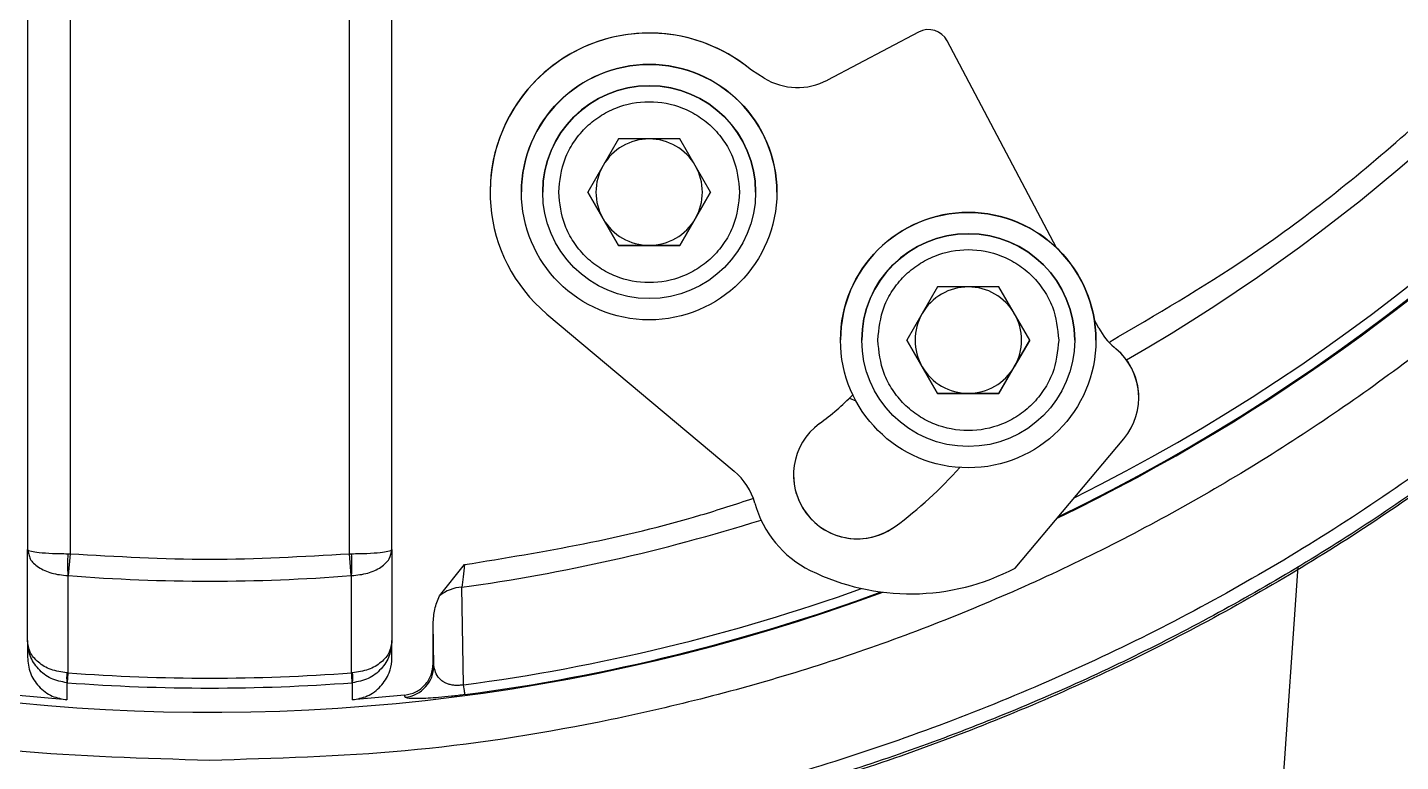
# Model space of a CAD drawing. Header units: millimetres. Extents: x 2371 to 4515, y 843 to 2359.
# Drawn here: x 3013.6 to 3078.1, y 1971.4 to 2005.9 of the extents above; entities that cross this region are included whole.
import ezdxf

# ---------------------------------------------------------------- set-up
doc = ezdxf.new("R2010")
doc.units = ezdxf.units.MM

msp = doc.modelspace()

# ---------------------------------------------------------------- linework, layer by layer
at = {"color": 7, "linetype": 'Continuous', "lineweight": 25}
for p, q in [((3013.576, 2028.937), (3013.576, 1981.36)), ((3015.576, 2028.937), (3015.576, 1981.16)), ((3028.697, 1981.16), (3028.697, 2028.937)), ((3030.697, 1981.36), (3030.697, 2028.937)), ((3055.432, 2005.671), (3051.152, 2003.412)), ((3055.432, 2005.671), (3051.152, 2003.412)), ((3055.432, 2005.671), (3055.432, 2005.671)), ((3061.91, 1995.538), (3056.783, 2005.253)), ((3056.783, 2005.253), (3056.783, 2005.253)), ((3061.91, 1995.538), (3056.783, 2005.253)), ((3048.187, 2003.506), (3047.586, 2003.873)), ((3047.586, 2003.873), (3047.586, 2003.873)), ((3048.187, 2003.506), (3047.586, 2003.873)), ((3048.187, 2003.506), (3048.187, 2003.506)), ((3051.152, 2003.412), (3051.152, 2003.412)), ((3041.338, 2000.648), (3039.895, 1998.148)), ((3044.225, 2000.648), (3041.338, 2000.648)), ((3045.668, 1998.148), (3044.225, 2000.648)), ((3035.308, 1998.156), (3035.308, 1998.156)), ((3036.782, 1998.154), (3036.782, 1998.154)), ((3037.782, 1998.153), (3037.782, 1998.153)), ((3039.895, 1998.148), (3041.338, 1995.648)), ((3040.617, 1996.898), (3039.895, 1998.148)), ((3044.225, 1995.648), (3045.668, 1998.148)), ((3045.668, 1998.148), (3044.947, 1996.898)), ((3047.782, 1998.142), (3047.782, 1998.142)), ((3048.782, 1998.141), (3048.782, 1998.141)), ((3041.338, 1995.648), (3040.617, 1996.898)), ((3044.947, 1996.898), (3044.225, 1995.648)), ((3041.338, 1995.648), (3044.225, 1995.648)), ((3041.338, 1995.648), (3041.338, 1995.648)), ((3042.782, 1995.648), (3041.338, 1995.648)), ((3044.225, 1995.648), (3042.782, 1995.648)), ((3044.225, 1995.648), (3044.225, 1995.648)), ((3056.327, 1993.696), (3054.883, 1991.196)), ((3059.213, 1993.696), (3056.327, 1993.696)), ((3060.657, 1991.196), (3059.213, 1993.696)), ((3037.977, 1992.422), (3046.779, 1985.037)), ((3063.907, 1991.756), (3063.691, 1992.164)), ((3063.907, 1991.756), (3063.691, 1992.164)), ((3051.77, 1991.202), (3051.77, 1991.202)), ((3052.77, 1991.201), (3052.77, 1991.201)), ((3054.883, 1991.196), (3056.326, 1988.696)), ((3055.605, 1989.946), (3054.883, 1991.196)), ((3059.213, 1988.696), (3060.657, 1991.196)), ((3060.657, 1991.196), (3059.935, 1989.946)), ((3062.77, 1991.191), (3062.77, 1991.191)), ((3063.77, 1991.189), (3063.77, 1991.189)), ((3063.907, 1991.756), (3063.907, 1991.756)), ((3064.71, 1990.792), (3064.632, 1990.858)), ((3064.632, 1990.858), (3064.632, 1990.858)), ((3064.71, 1990.792), (3064.632, 1990.858)), ((3064.71, 1990.792), (3064.71, 1990.792)), ((3056.326, 1988.696), (3055.605, 1989.946)), ((3059.935, 1989.946), (3059.213, 1988.696)), ((3056.326, 1988.696), (3059.213, 1988.696)), ((3056.326, 1988.696), (3056.326, 1988.696)), ((3057.77, 1988.696), (3056.326, 1988.696)), ((3059.213, 1988.696), (3057.77, 1988.696)), ((3059.213, 1988.696), (3059.213, 1988.696)), ((3052.198, 1988.474), (3052.495, 1988.336)), ((3065.781, 1988.491), (3065.781, 1988.491)), ((3059.979, 1980.488), (3065.08, 1986.566)), ((3054.343, 1982.445), (3054.343, 1982.445)), ((3013.576, 1981.36), (3013.63, 1981.314)), ((3013.576, 1981.36), (3013.643, 1981.139)), ((3013.576, 1977.081), (3013.576, 1981.36)), ((3015.468, 1981.161), (3015.576, 1981.16)), ((3015.576, 1981.16), (3015.495, 1980.131)), ((3028.697, 1981.16), (3028.805, 1981.161)), ((3028.778, 1980.131), (3028.697, 1981.16)), ((3030.697, 1981.36), (3030.697, 1977.081)), ((3032.937, 1979.182), (3034.111, 1980.648)), ((3072.172, 1964.88), (3073.273, 1980.558)), ((3015.495, 1980.131), (3015.468, 1980.132)), ((3015.468, 1980.132), (3015.473, 1975.563)), ((3028.805, 1980.132), (3028.778, 1980.131)), ((3028.799, 1975.563), (3028.805, 1980.132)), ((3034.065, 1975), (3033.983, 1979.587)), ((3032.669, 1975.91), (3032.636, 1977.875)), ((3032.636, 1976.004), (3032.636, 1977.875)), ((3013.576, 1977.081), (3013.576, 1976.295)), ((3030.697, 1976.295), (3030.697, 1977.081)), ((3015.473, 1975.563), (3015.427, 1975.565)), ((3015.427, 1975.099), (3015.439, 1975.099)), ((3015.427, 1975.099), (3015.429, 1974.298)), ((3028.846, 1975.565), (3028.799, 1975.563)), ((3028.834, 1975.099), (3028.846, 1975.099)), ((3028.844, 1974.298), (3028.846, 1975.099)), ((3015.429, 1974.298), (3012.985, 1974.511)), ((3031.288, 1974.511), (3028.844, 1974.298)), ((3031.32, 1974.42), (3031.288, 1974.511))]:
    msp.add_line(p, q, dxfattribs=at)
at = {"color": 7, "linetype": 'Continuous', "lineweight": 25, "flags": 128}
for points in [[(3032.669, 1975.91), (3032.651, 1975.963), (3032.636, 1976.004)], [(3015.473, 1975.563), (3015.466, 1975.465), (3015.46, 1975.377), (3015.454, 1975.299), (3015.449, 1975.234), (3015.445, 1975.181), (3015.442, 1975.14), (3015.44, 1975.113), (3015.439, 1975.099)], [(3028.834, 1975.099), (3028.833, 1975.113), (3028.831, 1975.14), (3028.828, 1975.181), (3028.824, 1975.234), (3028.819, 1975.299), (3028.813, 1975.377), (3028.807, 1975.465), (3028.799, 1975.563)], [(3034.126, 1974.539), (3034.124, 1974.553), (3034.121, 1974.58), (3034.115, 1974.621), (3034.108, 1974.674), (3034.1, 1974.739), (3034.089, 1974.815), (3034.078, 1974.903), (3034.065, 1975)]]:
    msp.add_lwpolyline(points, dxfattribs=at)
at = {"color": 7, "linetype": 'Continuous', "lineweight": 25}
for centre, radius in [((3042.782, 1998.148), 6), ((3042.782, 1998.148), 5), ((3057.77, 1991.196), 6), ((3057.77, 1991.196), 5)]:
    msp.add_circle(centre, radius, dxfattribs=at)
for centre, radius, start, end in [((3022.136, 2065.191), 91.48, 295.79271, 180), ((3022.136, 2065.191), 91.48, 180, 290.22656), ((3022.136, 2065.191), 91.441, 295.84596, 351.20762), ((3022.136, 2065.191), 90.976, 296.50811, 351.20762), ((3022.136, 2065.191), 86.42, 299.88973, 350.7957), ((3042.782, 1998.148), 7.474, 50, 230), ((3042.782, 1998.148), 7.474, 50, 179.93876), ((3055.898, 2004.787), 1, 27.82515, 117.82515), ((3055.898, 2004.787), 1, 27.82515, 117.82515), ((3042.782, 1998.148), 6, 359.93876, 179.87751), ((3049.752, 2006.065), 3, 238.5537, 297.82515), ((3049.752, 2006.065), 3, 238.5537, 297.82515), ((3042.782, 1998.148), 5, 359.99969, 179.93876), ((3042.782, 1998.148), 2.5, 89.99969, 149.99969), ((3042.782, 1998.148), 2.5, 29.99969, 89.99969), ((3042.782, 1998.148), 2.5, 149.99969, 209.99969), ((3042.782, 1998.148), 2.5, 329.99969, 29.99969), ((3057.77, 1991.196), 6, 359.93876, 179.87751), ((3042.782, 1998.148), 2.5, 209.99969, 269.99969), ((3042.782, 1998.148), 2.5, 269.99969, 329.99969), ((3057.77, 1991.196), 5, 359.99969, 179.93876), ((3057.77, 1991.196), 2.5, 89.99969, 149.99969), ((3057.77, 1991.196), 2.5, 29.99969, 89.99969), ((3057.77, 1991.196), 2.5, 149.99969, 209.99969), ((3057.77, 1991.196), 2.5, 329.99969, 29.99969), ((3066.56, 1993.156), 3, 207.82515, 230), ((3066.56, 1993.156), 3, 207.82515, 230), ((3062.781, 1988.494), 3, 320, 50), ((3062.781, 1988.494), 3, 359.93876, 50), ((3057.77, 1991.196), 2.5, 209.99969, 269.99969), ((3057.77, 1991.196), 2.5, 269.99969, 329.99969), ((3042.782, 1998.148), 13.5, 306.36279, 315.13033), ((3052.564, 1984.861), 3, 126.36279, 306.36279), ((3044.851, 1982.739), 3, 15.38287, 50), ((3052.564, 1984.861), 3, 179.93876, 306.36279), ((3042.782, 1998.148), 19.5, 306.36279, 318.43109), ((3042.782, 1998.148), 19.5, 306.36279, 318.43104), ((3052.564, 1984.861), 5, 195.38287, 243.70737), ((3022.136, 2065.191), 86.42, 277.87924, 287.43853), ((3036.803, 1980.647), 21.341, 178.61808, 181.38192), ((3007.47, 1980.647), 21.341, 358.61808, 1.3819), ((3055.057, 1989.857), 10.583, 243.58851, 297.71587), ((3022.136, 2065.191), 85.319, 265.53552, 274.46448), ((3034.067, 1977.817), 1.772, 92.70609, 129.6354), ((3022.136, 2065.191), 90.976, 277.53416, 289.67251), ((3022.136, 2065.191), 91.441, 277.53416, 290.18053), ((3031.168, 1975.912), 1.5, 275.78841, 359.91128), ((3018.136, 1975.332), 2.719, 175.08834, 184.91166), ((3022.136, 2065.191), 90.341, 265.74841, 274.25159), ((3022.136, 2065.191), 89.875, 265.74841, 274.25159), ((3026.137, 1975.332), 2.719, 355.08834, 4.91166)]:
    msp.add_arc(centre, radius, start, end, dxfattribs=at)
for points in [[(3022.136, 1971.451), (3019.069, 1971.538), (3012.934, 1971.712), (3003.819, 1973.115), (2994.881, 1975.341), (2986.206, 1978.448), (2977.876, 1982.387), (2969.973, 1987.124), (2962.573, 1992.613), (2955.745, 1998.801), (2949.558, 2005.628), (2944.069, 2013.029), (2939.332, 2020.932), (2935.393, 2029.261), (2932.285, 2037.936), (2930.06, 2046.874), (2928.657, 2055.989), (2928.483, 2062.124), (2928.396, 2065.192)], [(3115.877, 2065.192), (3115.79, 2062.124), (3115.616, 2055.989), (3114.213, 2046.874), (3111.988, 2037.936), (3108.88, 2029.261), (3104.941, 2020.932), (3100.204, 2013.029), (3094.715, 2005.628), (3088.528, 1998.801), (3081.7, 1992.613), (3074.3, 1987.124), (3066.396, 1982.387), (3058.067, 1978.448), (3049.392, 1975.341), (3040.454, 1973.115), (3031.339, 1971.712), (3025.204, 1971.538), (3022.136, 1971.451)], [(3119.81, 2054.402), (3119.286, 2050.751), (3118.238, 2043.447), (3115.118, 2032.804), (3110.91, 2022.561), (3105.555, 2012.86), (3099.15, 2003.821), (3091.769, 1995.559), (3083.507, 1988.178), (3074.468, 1981.773), (3064.767, 1976.418), (3054.524, 1972.21), (3043.881, 1969.09), (3036.578, 1968.042), (3032.926, 1967.518)], [(3119.608, 2047.86), (3118.921, 2044.565), (3117.548, 2037.977), (3114.228, 2028.425), (3110.024, 2019.241), (3104.888, 2010.538), (3098.899, 2002.402), (3092.111, 1994.917), (3084.598, 1988.162), (3076.436, 1982.207), (3067.711, 1977.109), (3058.509, 1972.944), (3048.943, 1969.664), (3042.349, 1968.32), (3039.052, 1967.647)], [(3086.891, 1990.442), (3084.594, 1988.555), (3080.001, 1984.781), (3072.5, 1979.936), (3064.629, 1975.735), (3056.4, 1972.288), (3047.906, 1969.535), (3042.078, 1968.36), (3039.164, 1967.772)], [(3015.576, 1981.16), (3017.762, 1981.032), (3022.136, 1980.776), (3026.51, 1981.032), (3028.697, 1981.16)]]:
    msp.add_open_spline(points, degree=3, dxfattribs=at)
for points, knots in [([(3064.42, 1991.12), (3066.599, 1992.393), (3071.584, 1995.307), (3078.648, 2000.961), (3085.613, 2007.793), (3091.732, 2015.403), (3096.955, 2023.652), (3101.182, 2032.447), (3104.46, 2041.654), (3105.735, 2048.029), (3106.372, 2051.217)], [0, 0, 0, 0, 0.099849, 0.228442, 0.357035, 0.485628, 0.614221, 0.742814, 0.871407, 1, 1, 1, 1]), ([(3038.532, 1998.148), (3038.588, 1998.682), (3038.676, 1999.505), (3039.206, 2000.495), (3039.754, 2001.174), (3040.435, 2001.727), (3041.425, 2002.24), (3042.782, 2002.5), (3044.139, 2002.24), (3045.128, 2001.727), (3045.809, 2001.174), (3046.358, 2000.495), (3046.888, 1999.505), (3046.975, 1998.682), (3047.032, 1998.148)], [0, 0, 0, 0, 0.119728, 0.18418, 0.25, 0.31582, 0.380272, 0.5, 0.619728, 0.68418, 0.75, 0.81582, 0.880272, 1, 1, 1, 1]), ([(3047.032, 1998.148), (3046.975, 1997.613), (3046.887, 1996.791), (3046.358, 1995.801), (3045.809, 1995.121), (3045.128, 1994.569), (3044.139, 1994.056), (3042.782, 1993.795), (3041.425, 1994.056), (3040.435, 1994.569), (3039.754, 1995.121), (3039.206, 1995.801), (3038.676, 1996.791), (3038.588, 1997.613), (3038.532, 1998.148)], [0, 0, 0, 0, 0.119728, 0.18418, 0.25, 0.31582, 0.380272, 0.5, 0.619728, 0.68418, 0.75, 0.81582, 0.880272, 1, 1, 1, 1]), ([(3053.52, 1991.196), (3053.577, 1991.73), (3053.664, 1992.553), (3054.194, 1993.543), (3054.742, 1994.223), (3055.423, 1994.775), (3056.413, 1995.288), (3057.77, 1995.549), (3059.127, 1995.288), (3060.116, 1994.775), (3060.797, 1994.223), (3061.346, 1993.543), (3061.876, 1992.553), (3061.963, 1991.73), (3062.02, 1991.196)], [0, 0, 0, 0, 0.119728, 0.18418, 0.25, 0.31582, 0.380272, 0.5, 0.619728, 0.68418, 0.75, 0.81582, 0.880272, 1, 1, 1, 1]), ([(3062.02, 1991.196), (3061.963, 1990.661), (3061.876, 1989.839), (3061.346, 1988.849), (3060.797, 1988.169), (3060.116, 1987.617), (3059.127, 1987.104), (3057.77, 1986.843), (3056.413, 1987.104), (3055.423, 1987.617), (3054.742, 1988.169), (3054.194, 1988.849), (3053.664, 1989.839), (3053.577, 1990.661), (3053.52, 1991.196)], [0, 0, 0, 0, 0.119728, 0.18418, 0.25, 0.31582, 0.380272, 0.5, 0.619728, 0.68418, 0.75, 0.81582, 0.880272, 1, 1, 1, 1]), ([(3034.111, 1980.648), (3035.977, 1980.953), (3039.71, 1981.563), (3044.232, 1982.638), (3046.844, 1983.49), (3047.658, 1983.756)], [0, 0, 0, 0, 0.4077377, 0.8154754, 1, 1, 1, 1]), ([(3013.63, 1981.314), (3013.67, 1981.301), (3013.772, 1981.269), (3014.127, 1981.217), (3014.721, 1981.174), (3015.224, 1981.165), (3015.468, 1981.161)], [0, 0, 0, 0, 0.160391, 0.409006, 0.713334, 1, 1, 1, 1]), ([(3013.643, 1981.139), (3013.659, 1981.064), (3013.707, 1980.837), (3014.078, 1980.51), (3014.693, 1980.212), (3015.208, 1980.159), (3015.468, 1980.132)], [0, 0, 0, 0, 0.138516, 0.419018, 0.706474, 1, 1, 1, 1]), ([(3028.805, 1981.161), (3029.049, 1981.165), (3029.551, 1981.174), (3030.149, 1981.217), (3030.494, 1981.269), (3030.667, 1981.316), (3030.687, 1981.345), (3030.697, 1981.36)], [0, 0, 0, 0, 0.242074, 0.499088, 0.709022, 0.844475, 1, 1, 1, 1]), ([(3028.805, 1980.132), (3029.065, 1980.159), (3029.579, 1980.213), (3030.2, 1980.509), (3030.618, 1980.905), (3030.671, 1981.209), (3030.697, 1981.36)], [0, 0, 0, 0, 0.257797, 0.5102609, 0.7566206, 1, 1, 1, 1]), ([(3034.111, 1980.648), (3034.085, 1980.451), (3034.033, 1980.059), (3034, 1979.744), (3033.983, 1979.587)], [0, 0, 0, 0, 0.502434, 1, 1, 1, 1]), ([(3032.636, 1977.875), (3032.648, 1978.102), (3032.671, 1978.555), (3032.848, 1978.973), (3032.937, 1979.182)], [0, 0, 0, 0, 0.501105, 1, 1, 1, 1]), ([(3015.427, 1975.565), (3015.172, 1975.602), (3014.666, 1975.674), (3014.06, 1976.041), (3013.653, 1976.526), (3013.601, 1976.897), (3013.576, 1977.081)], [0, 0, 0, 0, 0.2578222, 0.5102459, 0.7566012, 1, 1, 1, 1]), ([(3015.427, 1975.099), (3015.172, 1975.147), (3014.666, 1975.242), (3014.06, 1975.721), (3013.653, 1976.355), (3013.601, 1976.84), (3013.576, 1977.081)], [0, 0, 0, 0, 0.2578222, 0.5102459, 0.7566012, 1, 1, 1, 1]), ([(3030.697, 1977.081), (3030.672, 1976.897), (3030.62, 1976.526), (3030.213, 1976.041), (3029.607, 1975.674), (3029.101, 1975.602), (3028.846, 1975.565)], [0, 0, 0, 0, 0.243399, 0.489754, 0.742178, 1, 1, 1, 1]), ([(3030.697, 1977.081), (3030.672, 1976.84), (3030.62, 1976.355), (3030.213, 1975.721), (3029.607, 1975.242), (3029.101, 1975.147), (3028.846, 1975.099)], [0, 0, 0, 0, 0.243399, 0.489754, 0.742178, 1, 1, 1, 1]), ([(3013.576, 1976.295), (3013.603, 1976.045), (3013.657, 1975.545), (3014.085, 1974.894), (3014.698, 1974.429), (3015.192, 1974.34), (3015.429, 1974.298)], [0, 0, 0, 0, 0.250413, 0.500189, 0.760934, 1, 1, 1, 1]), ([(3028.844, 1974.298), (3029.081, 1974.34), (3029.575, 1974.43), (3030.192, 1974.895), (3030.57, 1975.495), (3030.689, 1975.986), (3030.696, 1976.235), (3030.697, 1976.295)], [0, 0, 0, 0, 0.2390187, 0.4997552, 0.7494186, 0.939689, 1, 1, 1, 1]), ([(3031.288, 1974.511), (3031.469, 1974.55), (3031.831, 1974.627), (3032.273, 1974.978), (3032.578, 1975.453), (3032.617, 1975.82), (3032.636, 1976.004)], [0, 0, 0, 0, 0.250514, 0.50007, 0.74999, 1, 1, 1, 1]), ([(3034.065, 1975), (3033.994, 1974.989), (3033.852, 1974.967), (3033.649, 1974.972), (3033.467, 1974.999), (3033.301, 1975.047), (3033.207, 1975.091), (3033.161, 1975.117), (3033.154, 1975.12), (3033.131, 1975.134), (3033.042, 1975.189), (3032.763, 1975.427), (3032.711, 1975.696), (3032.669, 1975.91)], [0, 0, 0, 0, 0.058872, 0.118076, 0.181704, 0.251258, 0.33051, 0.330822, 0.333623, 0.341737, 0.373322, 0.501634, 1, 1, 1, 1]), ([(3034.126, 1974.539), (3033.913, 1974.512), (3033.472, 1974.457), (3032.881, 1974.403), (3032.369, 1974.368), (3031.856, 1974.349), (3031.422, 1974.359), (3031.355, 1974.399), (3031.32, 1974.42)], [0, 0, 0, 0, 0.1205845, 0.248868, 0.3727771, 0.5012581, 0.7408272, 1, 1, 1, 1])]:
    msp.add_open_spline(points, degree=3, knots=knots, dxfattribs=at)

doc.saveas('drawing.dxf')
